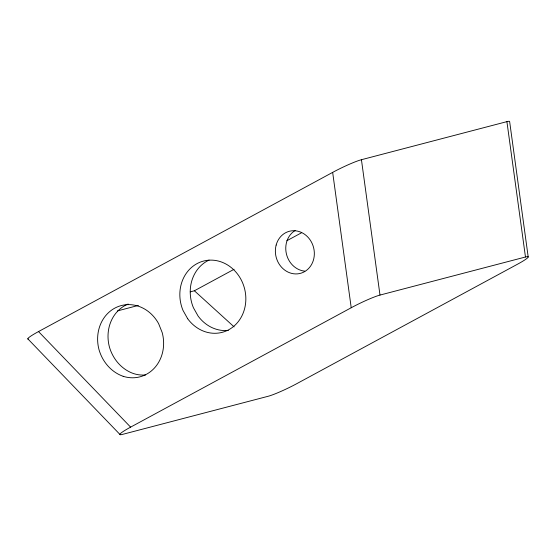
<?xml version="1.0" encoding="UTF-8"?>
<svg xmlns="http://www.w3.org/2000/svg" width="556" height="556" viewBox="0 0 556 556"><rect width="100%" height="100%" fill="white"/><g stroke="black" fill="none" stroke-linecap="round" stroke-linejoin="round"><path stroke-width="0.83" d="M28.467 339.16A23.394 2.28 -25.6 0 1 38.524 331.564L332.662 172.381A23.394 2.28 -25.6 0 1 361.435 159.711L506.912 121.639A23.394 2.28 -25.6 0 1 509.643 121.611L528.2 256.976M190.215 291.865L194.391 290.774L234.118 269.271M286.833 240.741L301.352 232.888M525.469 257.004A23.394 2.28 -25.6 0 1 517.476 264.232L296.869 383.619A23.394 2.28 -25.6 0 1 268.096 396.289L122.619 434.361A23.394 2.28 -25.6 0 1 130.611 427.133L351.218 307.746A23.394 2.28 -25.6 0 1 379.991 295.076L525.469 257.004L506.912 121.639M117.476 310.901L138.374 305.432M194.391 290.774L234.125 326.893M38.524 331.564L130.611 427.133M27.8 338.819L119.887 434.389M361.435 159.711L379.991 295.076M332.662 172.381L351.218 307.746M145.575 374.959A36.842 32.728 75.3 0 1 133.565 373.59C121.653 369.455 112.903 359.065 109.449 347.104A36.842 32.728 75.3 0 1 128.151 304.021M228.335 330.41A36.842 32.728 75.3 0 1 198.089 316.037L193.412 307.725A36.842 32.728 75.3 0 1 209.091 260.076M304.799 271.14A21.753 19.321 75.3 0 1 286.416 253.946A21.753 19.321 75.3 0 1 295.16 230.497M123.175 376.308C111.263 372.172 102.512 361.782 99.051 349.828A36.842 32.728 75.3 0 1 116.962 307.072A36.842 32.728 75.3 0 1 158.627 323.675L162.192 332.585A36.842 32.728 75.3 0 1 123.175 376.308M187.699 318.755L183.021 310.443A36.842 32.728 75.3 0 1 212.628 260.166A36.842 32.728 75.3 0 1 242.847 313.862A36.842 32.728 75.3 0 1 187.699 318.755M276.151 245.064A21.753 19.321 75.3 0 0 299.469 273.58A21.753 19.321 75.3 0 0 308.948 238.336A21.753 19.321 75.3 0 0 276.151 245.064"/></g></svg>
